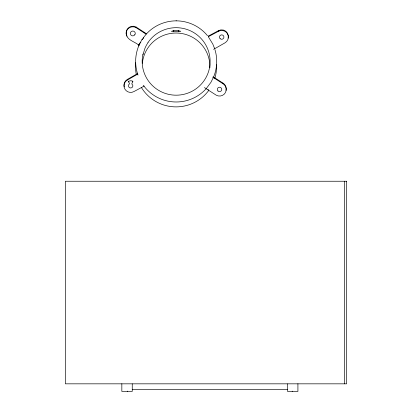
<?xml version="1.0" encoding="UTF-8"?>
<svg xmlns="http://www.w3.org/2000/svg" width="412" height="412" viewBox="0 0 412 412"><rect width="100%" height="100%" fill="white"/><g stroke="black" fill="none" stroke-linecap="round" stroke-linejoin="round"><path stroke-width="0.62" d="M127.323 80.062L127.339 79.428L137.706 73.485L137.69 74.124L127.323 80.062A6.664 6.618 1.4 0 0 124.223 87.509L124.888 89.105A6.664 6.618 1.4 0 0 133.988 91.531L144.046 86.149L143.675 85.717M207.499 35.71A40.417 40.144 1.4 0 0 176.176 20.852A40.407 40.139 1.4 0 0 146.178 34.181L136.073 27.666L136.089 27.027L146.162 33.557L146.147 34.196L142.475 38.898L138.731 45.16L138.746 44.522M144.205 32.909L144.221 32.27M176.171 20.873L176.182 20.6M214.683 48.116L214.662 48.755L212.819 44.094L208.307 36.725L208.323 36.086L218.381 30.709A6.664 6.618 1.4 0 1 228.145 38.156M208.148 89.965L208.163 89.332M208.307 36.725L218.365 31.348L218.381 30.709M204.419 87.56L216.279 95.208A6.68 6.633 1.4 0 0 225.369 92.674A6.68 6.633 1.4 0 0 222.815 83.641L222.83 83.008L213.637 77.075M142.959 54.827L144.885 48.467A34.237 34.011 1.4 0 1 147.125 44.012L148.016 42.606M132.855 81.277L131.768 83.888L132.803 85.227A2.22 2.204 1.4 0 1 128.735 86.901L128.513 86.365A2.22 2.204 1.4 0 1 129.548 83.883L128.462 81.277L130.655 80.747L131.974 80.917L132.855 81.277L132.571 81.942M138.015 75.102L137.387 73.212A41.112 40.84 1.4 0 1 138.731 45.912L140.43 42.312L140.832 42.328M213.622 76.962L210.944 82.292L206.211 88.678A40.407 40.139 1.4 0 1 144.823 87.19L143.618 85.603M138.731 45.912L139.065 45.382C134.992 41.576 126.566 40.216 126.129 33.526A6.68 6.633 1.4 0 1 128.029 28.814L129.399 27.743A6.68 6.633 1.4 0 1 136.073 27.666M142.949 54.255L143.16 53.931M134.703 34.593L134.441 35.252A2.441 2.426 1.4 0 1 130.63 34.551L130.419 33.954A2.441 2.426 1.4 0 1 130.758 32.126C131.701 30.591 134.204 30.72 134.982 32.347A2.441 2.426 1.4 0 1 134.858 34.768M213.617 49.352L225.029 42.812A6.664 6.618 1.4 0 0 227.465 33.769A6.664 6.618 1.4 0 0 218.365 31.348M178.442 31.595L180.811 31.338C177.835 30.143 174.353 30.153 171.371 31.338L178.442 31.595L178.437 30.308M141.98 39.681L142.47 39.681L142.125 39.454M132.242 389.474L287.514 389.474M212.664 77.096L222.815 83.641M208.323 36.086L208.75 36.632M128.462 81.277L128.74 81.942M137.5 73.599L137.69 74.124M213.622 77.363L213.622 77.714M344.581 181.244L344.581 383.829M297.917 383.752L297.917 391.4L287.504 391.4L287.504 383.902M292.237 391.122L292.237 391.4M173.72 30.308L173.72 31.595M143.294 37.739L143.294 38.702M132.252 383.902L132.252 391.4L121.839 391.4L121.839 383.752M127.514 391.122L127.514 391.4M216.532 64.684A40.531 40.232 1.4 0 1 214.837 78.337M208.611 90.619A40.531 40.232 1.4 0 1 141.285 87.323M136.295 74.49A40.531 40.232 1.4 0 1 135.713 62.696M147.965 42.575A33.975 33.753 1.4 0 1 204.45 42.781A33.975 33.753 1.4 0 1 182.701 94.559A33.975 33.753 1.4 0 1 142.83 54.801M214.961 49.661A41.112 40.84 1.4 0 1 213.622 76.962M142.341 63.35A33.866 33.614 1.4 0 1 178.257 33.104A33.866 33.614 1.4 0 1 209.899 67.753M124.239 86.87A6.664 6.618 1.4 0 1 127.339 79.428M222.83 83.008A6.68 6.633 1.4 0 1 226.034 90.429M127.081 36.194A6.68 6.633 1.4 0 1 126.396 34.603M126.263 34.041A6.68 6.633 1.4 0 1 136.089 27.027M346.652 181.244L65.348 181.244L65.348 383.829L346.652 383.829L346.652 181.244M217.994 91.006A2.22 2.204 1.4 0 0 221.697 89.971A2.22 2.204 1.4 0 0 218.947 87.303A2.22 2.204 1.4 0 0 217.994 91.006M220.126 38.635A2.22 2.204 1.4 0 0 223.84 37.652A2.22 2.204 1.4 0 0 221.12 34.948A2.22 2.204 1.4 0 0 220.126 38.635"/></g></svg>
